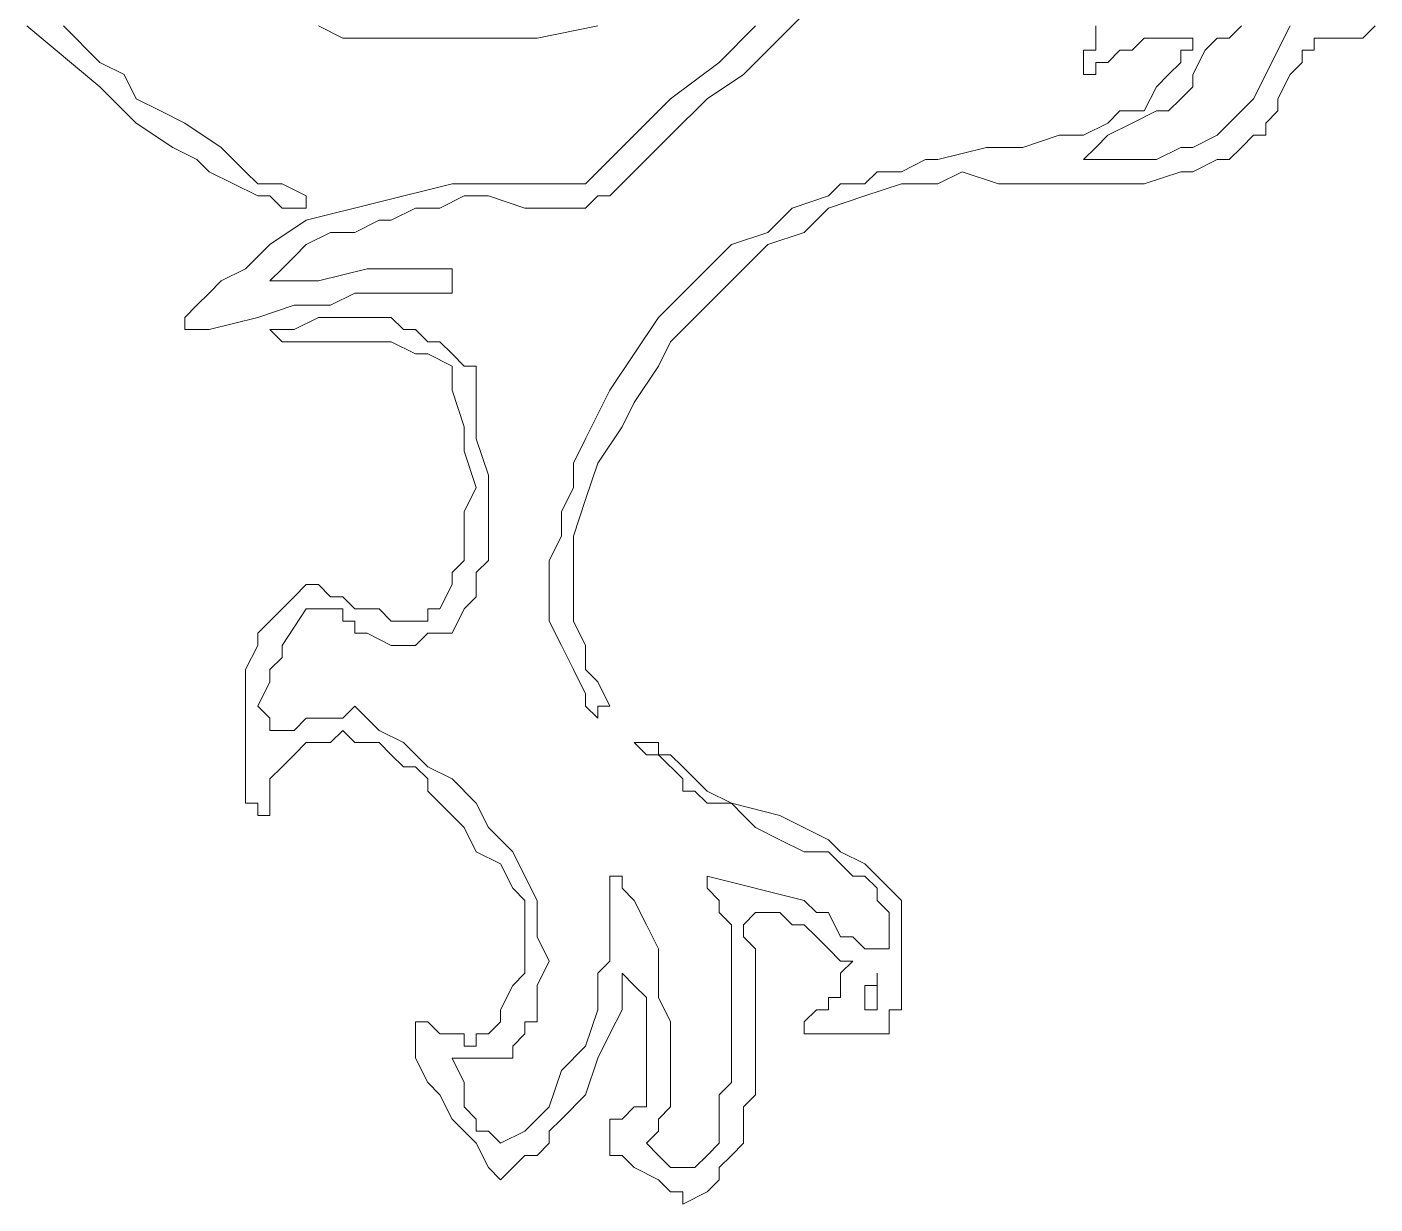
# Model space of a CAD drawing. Extents: x -66030 to 95157, y -13132 to 45879.
# Drawn here: x -13804.1 to -13370.6, y 13834.9 to 14213.5 of the extents above; entities that cross this region are included whole.
import ezdxf

# ---------------------------------------------------------------- set-up
doc = ezdxf.new("R2010")
doc.units = 0
doc.header["$LTSCALE"] = 100
doc.header["$MEASUREMENT"] = 0
doc.layers.get('0').update_dxf_attribs({"linetype": 'CONTINUOUS'})

msp = doc.modelspace()

# ---------------------------------------------------------------- linework, layer by layer
at = {"lineweight": 0}
for points in [[(-13554.16, 14217.7), (-13565.88, 14205.98), (-13573.69, 14198.17), (-13585.41, 14190.36), (-13597.13, 14178.64), (-13616.66, 14159.11), (-13620.57, 14159.11), (-13624.47, 14155.2), (-13628.38, 14155.2), (-13636.19, 14155.2), (-13644, 14155.2), (-13655.72, 14159.11), (-13663.53, 14159.11), (-13671.34, 14155.2), (-13679.16, 14155.2), (-13686.97, 14151.3), (-13690.87, 14151.3), (-13698.69, 14147.39), (-13706.5, 14147.39), (-13714.31, 14143.49), (-13718.22, 14139.58), (-13718.22, 14139.58), (-13722.12, 14135.67), (-13726.03, 14131.77), (-13722.12, 14131.77), (-13710.4, 14131.77), (-13694.78, 14135.67), (-13690.87, 14135.67), (-13683.06, 14135.67), (-13675.25, 14135.67), (-13671.34, 14135.67), (-13667.44, 14135.67), (-13667.44, 14131.77), (-13667.44, 14131.77), (-13667.44, 14131.77), (-13667.44, 14127.86), (-13667.44, 14127.86), (-13675.25, 14127.86), (-13679.16, 14127.86), (-13686.97, 14127.86), (-13698.69, 14127.86), (-13706.5, 14123.96), (-13718.22, 14123.96), (-13729.93, 14120.05), (-13745.56, 14116.14), (-13749.46, 14116.14), (-13753.37, 14116.14), (-13753.37, 14116.14), (-13753.37, 14116.14), (-13753.37, 14120.05), (-13749.46, 14123.96), (-13745.56, 14127.86), (-13741.65, 14131.77), (-13733.84, 14135.67), (-13726.03, 14143.49), (-13714.31, 14151.3), (-13714.31, 14151.3), (-13667.44, 14163.01), (-13624.47, 14163.01), (-13597.13, 14190.36), (-13581.51, 14202.07), (-13569.79, 14213.79)], [(-13792.43, 14213.79), (-13780.71, 14202.07), (-13772.9, 14198.17), (-13768.99, 14190.36), (-13761.18, 14186.45), (-13753.37, 14182.54), (-13741.65, 14174.73), (-13733.84, 14166.92), (-13729.93, 14163.01), (-13722.12, 14163.01), (-13714.31, 14159.11), (-13714.31, 14155.2), (-13714.31, 14155.2), (-13718.22, 14155.2), (-13718.22, 14155.2), (-13722.12, 14155.2), (-13726.03, 14159.11), (-13729.93, 14159.11), (-13729.93, 14159.11), (-13737.75, 14163.01), (-13745.56, 14166.92), (-13749.46, 14170.83), (-13757.28, 14174.73), (-13768.99, 14182.54), (-13780.71, 14194.26), (-13804.15, 14213.79)], [(-13620.57, 14213.79), (-13640.1, 14209.89), (-13659.63, 14209.89), (-13675.25, 14209.89), (-13683.06, 14209.89), (-13694.78, 14209.89), (-13702.59, 14209.89), (-13710.4, 14213.79)], [(-13370.58, 14213.79), (-13374.49, 14209.89), (-13378.4, 14209.89), (-13386.21, 14209.89), (-13390.11, 14209.89), (-13390.11, 14205.98), (-13394.02, 14205.98), (-13394.02, 14202.07), (-13397.93, 14198.17), (-13401.83, 14190.36), (-13401.83, 14186.45), (-13405.74, 14182.54), (-13405.74, 14178.64), (-13409.64, 14178.64), (-13409.64, 14178.64), (-13413.55, 14174.73), (-13417.46, 14170.83), (-13421.36, 14170.83), (-13429.17, 14166.92), (-13433.08, 14166.92), (-13444.8, 14163.01), (-13456.52, 14163.01), (-13468.23, 14163.01), (-13479.95, 14163.01), (-13491.67, 14163.01), (-13503.39, 14166.92), (-13511.2, 14163.01), (-13522.92, 14163.01), (-13534.64, 14159.11), (-13546.35, 14155.2), (-13554.16, 14147.39), (-13565.88, 14143.49), (-13573.69, 14135.67), (-13581.51, 14127.86), (-13589.32, 14120.05), (-13597.13, 14112.24), (-13601.04, 14104.43), (-13608.85, 14092.71), (-13612.75, 14084.9), (-13620.57, 14073.18), (-13624.47, 14061.46), (-13628.38, 14049.74), (-13628.38, 14041.93), (-13628.38, 14038.02), (-13628.38, 14030.21), (-13628.38, 14022.4), (-13624.47, 14014.59), (-13624.47, 14006.78), (-13620.57, 14002.87), (-13616.66, 13995.06), (-13620.57, 13995.06), (-13620.57, 13991.15), (-13620.57, 13991.15), (-13620.57, 13991.15), (-13624.47, 13995.06), (-13624.47, 13998.96), (-13628.38, 14006.78), (-13632.28, 14014.59), (-13636.19, 14022.4), (-13636.19, 14030.21), (-13636.19, 14038.02), (-13636.19, 14041.93), (-13632.28, 14049.74), (-13632.28, 14057.55), (-13628.38, 14065.37), (-13628.38, 14073.18), (-13624.47, 14080.99), (-13616.66, 14096.61), (-13608.85, 14108.33), (-13601.04, 14120.05), (-13593.22, 14127.86), (-13585.41, 14135.67), (-13577.6, 14143.49), (-13565.88, 14147.39), (-13558.07, 14155.2), (-13546.35, 14159.11), (-13542.45, 14163.01), (-13534.64, 14163.01), (-13530.73, 14166.92), (-13522.92, 14166.92), (-13515.11, 14170.83), (-13511.2, 14170.83), (-13495.58, 14174.73), (-13483.86, 14174.73), (-13472.14, 14178.64), (-13464.33, 14178.64), (-13456.52, 14182.54), (-13452.61, 14186.45), (-13444.8, 14186.45), (-13440.89, 14194.26), (-13436.99, 14198.17), (-13433.08, 14202.07), (-13433.08, 14205.98), (-13429.17, 14205.98), (-13429.17, 14209.89), (-13429.17, 14209.89), (-13429.17, 14209.89), (-13436.99, 14209.89), (-13444.8, 14209.89), (-13448.7, 14205.98), (-13452.61, 14205.98), (-13456.52, 14202.07), (-13460.42, 14202.07), (-13460.42, 14198.17), (-13464.33, 14198.17), (-13464.33, 14198.17), (-13464.33, 14198.17), (-13464.33, 14202.07), (-13464.33, 14202.07), (-13464.33, 14205.98), (-13460.42, 14205.98), (-13460.42, 14209.89), (-13460.42, 14209.89), (-13460.42, 14213.79)], [(-13397.93, 14213.79), (-13401.83, 14205.98), (-13405.74, 14198.17), (-13409.64, 14190.36), (-13413.55, 14186.45), (-13417.46, 14182.54), (-13421.36, 14178.64), (-13429.17, 14174.73), (-13433.08, 14174.73), (-13440.89, 14170.83), (-13444.8, 14170.83), (-13452.61, 14170.83), (-13456.52, 14170.83), (-13464.33, 14170.83), (-13460.42, 14174.73), (-13456.52, 14178.64), (-13448.7, 14182.54), (-13440.89, 14186.45), (-13436.99, 14186.45), (-13433.08, 14190.36), (-13429.17, 14194.26), (-13429.17, 14198.17), (-13425.27, 14205.98), (-13421.36, 14209.89), (-13417.46, 14209.89), (-13413.55, 14213.79)]]:
    msp.add_lwpolyline(points, dxfattribs=at)
for points in [[(-13659.63, 14104.43), (-13659.63, 14092.71), (-13659.63, 14080.99), (-13655.72, 14069.27), (-13655.72, 14057.55), (-13655.72, 14053.65), (-13655.72, 14049.74), (-13655.72, 14041.93), (-13659.63, 14038.02), (-13659.63, 14034.12), (-13659.63, 14030.21), (-13663.53, 14026.31), (-13667.44, 14018.49), (-13671.34, 14018.49), (-13675.25, 14018.49), (-13679.16, 14014.59), (-13683.06, 14014.59), (-13683.06, 14014.59), (-13686.97, 14014.59), (-13694.78, 14018.49), (-13698.69, 14018.49), (-13698.69, 14022.4), (-13702.59, 14022.4), (-13702.59, 14026.31), (-13706.5, 14026.31), (-13710.4, 14026.31), (-13710.4, 14026.31), (-13710.4, 14026.31), (-13714.31, 14026.31), (-13714.31, 14026.31), (-13722.12, 14014.59), (-13722.12, 14010.68), (-13726.03, 14006.78), (-13726.03, 14002.87), (-13729.93, 13995.06), (-13726.03, 13991.15), (-13726.03, 13987.25), (-13726.03, 13987.25), (-13722.12, 13987.25), (-13718.22, 13987.25), (-13714.31, 13991.15), (-13706.5, 13991.15), (-13702.59, 13991.15), (-13698.69, 13995.06), (-13690.87, 13987.25), (-13683.06, 13983.34), (-13675.25, 13975.53), (-13667.44, 13971.62), (-13659.63, 13963.81), (-13655.72, 13956), (-13647.91, 13948.19), (-13644, 13940.37), (-13640.1, 13932.56), (-13640.1, 13924.75), (-13640.1, 13920.84), (-13636.19, 13913.03), (-13640.1, 13905.22), (-13640.1, 13897.41), (-13640.1, 13893.5), (-13644, 13893.5), (-13644, 13889.6), (-13647.91, 13885.69), (-13647.91, 13881.79), (-13651.81, 13881.79), (-13651.81, 13881.79), (-13655.72, 13881.79), (-13655.72, 13881.79), (-13663.53, 13881.79), (-13663.53, 13881.79), (-13667.44, 13881.79), (-13663.53, 13873.97), (-13663.53, 13870.07), (-13663.53, 13866.16), (-13659.63, 13862.26), (-13659.63, 13858.35), (-13655.72, 13858.35), (-13651.81, 13854.44), (-13644, 13858.35), (-13636.19, 13866.16), (-13632.28, 13877.88), (-13624.47, 13885.69), (-13620.57, 13897.41), (-13620.57, 13909.13), (-13616.66, 13913.03), (-13616.66, 13920.84), (-13616.66, 13924.75), (-13616.66, 13928.66), (-13616.66, 13936.47), (-13616.66, 13940.37), (-13612.75, 13940.37), (-13612.75, 13936.47), (-13608.85, 13932.56), (-13608.85, 13932.56), (-13604.94, 13924.75), (-13601.04, 13916.94), (-13601.04, 13909.13), (-13601.04, 13901.32), (-13597.13, 13893.5), (-13597.13, 13885.69), (-13597.13, 13877.88), (-13597.13, 13873.97), (-13597.13, 13870.07), (-13597.13, 13866.16), (-13601.04, 13862.26), (-13601.04, 13858.35), (-13604.94, 13854.44), (-13604.94, 13854.44), (-13601.04, 13850.54), (-13601.04, 13850.54), (-13601.04, 13850.54), (-13597.13, 13846.63), (-13597.13, 13846.63), (-13593.22, 13846.63), (-13593.22, 13846.63), (-13589.32, 13846.63), (-13589.32, 13846.63), (-13585.41, 13850.54), (-13585.41, 13850.54), (-13581.51, 13854.44), (-13581.51, 13854.44), (-13581.51, 13858.35), (-13581.51, 13870.07), (-13577.6, 13873.97), (-13577.6, 13877.88), (-13577.6, 13893.5), (-13577.6, 13901.32), (-13577.6, 13909.13), (-13577.6, 13916.94), (-13577.6, 13924.75), (-13581.51, 13928.66), (-13581.51, 13932.56), (-13585.41, 13936.47), (-13585.41, 13940.37), (-13585.41, 13940.37), (-13554.16, 13932.56), (-13550.26, 13928.66), (-13546.35, 13928.66), (-13542.45, 13920.84), (-13538.54, 13920.84), (-13534.64, 13916.94), (-13534.64, 13916.94), (-13530.73, 13916.94), (-13530.73, 13916.94), (-13526.82, 13916.94), (-13526.82, 13924.75), (-13526.82, 13928.66), (-13530.73, 13932.56), (-13530.73, 13936.47), (-13534.64, 13940.37), (-13538.54, 13940.37), (-13542.45, 13944.28), (-13546.35, 13948.19), (-13554.16, 13948.19), (-13561.98, 13952.09), (-13569.79, 13956), (-13573.69, 13959.9), (-13577.6, 13963.81), (-13585.41, 13963.81), (-13589.32, 13967.72), (-13593.22, 13967.72), (-13593.22, 13971.62), (-13601.04, 13979.43), (-13604.94, 13979.43), (-13608.85, 13983.34), (-13608.85, 13983.34), (-13604.94, 13983.34), (-13601.04, 13983.34), (-13601.04, 13979.43), (-13597.13, 13979.43), (-13593.22, 13975.53), (-13593.22, 13975.53), (-13589.32, 13971.62), (-13585.41, 13967.72), (-13577.6, 13963.81), (-13561.98, 13959.9), (-13546.35, 13952.09), (-13542.45, 13948.19), (-13534.64, 13944.28), (-13530.73, 13940.37), (-13526.82, 13936.47), (-13522.92, 13932.56), (-13522.92, 13924.75), (-13522.92, 13920.84), (-13522.92, 13913.03), (-13522.92, 13909.13), (-13522.92, 13901.32), (-13522.92, 13897.41), (-13526.82, 13897.41), (-13526.82, 13893.5), (-13526.82, 13889.6), (-13530.73, 13889.6), (-13534.64, 13889.6), (-13534.64, 13889.6), (-13538.54, 13889.6), (-13542.45, 13889.6), (-13546.35, 13889.6), (-13550.26, 13889.6), (-13554.16, 13889.6), (-13554.16, 13889.6), (-13554.16, 13889.6), (-13554.16, 13893.5), (-13554.16, 13893.5), (-13550.26, 13897.41), (-13546.35, 13897.41), (-13546.35, 13901.32), (-13542.45, 13901.32), (-13542.45, 13905.22), (-13542.45, 13909.13), (-13538.54, 13913.03), (-13542.45, 13913.03), (-13546.35, 13916.94), (-13550.26, 13920.84), (-13554.16, 13924.75), (-13558.07, 13924.75), (-13561.98, 13928.66), (-13565.88, 13928.66), (-13569.79, 13928.66), (-13569.79, 13928.66), (-13573.69, 13924.75), (-13573.69, 13924.75), (-13573.69, 13920.84), (-13569.79, 13916.94), (-13569.79, 13913.03), (-13569.79, 13913.03), (-13569.79, 13909.13), (-13569.79, 13901.32), (-13569.79, 13889.6), (-13569.79, 13881.79), (-13569.79, 13870.07), (-13573.69, 13866.16), (-13573.69, 13862.26), (-13573.69, 13858.35), (-13573.69, 13854.44), (-13577.6, 13850.54), (-13581.51, 13846.63), (-13581.51, 13842.73), (-13585.41, 13838.82), (-13593.22, 13834.91), (-13593.22, 13838.82), (-13597.13, 13838.82), (-13601.04, 13842.73), (-13608.85, 13846.63), (-13612.75, 13850.54), (-13612.75, 13850.54), (-13616.66, 13850.54), (-13616.66, 13854.44), (-13616.66, 13854.44), (-13616.66, 13858.35), (-13616.66, 13862.26), (-13612.75, 13862.26), (-13608.85, 13866.16), (-13604.94, 13866.16), (-13604.94, 13870.07), (-13604.94, 13870.07), (-13604.94, 13873.97), (-13604.94, 13877.88), (-13604.94, 13881.79), (-13604.94, 13893.5), (-13604.94, 13897.41), (-13604.94, 13901.32), (-13608.85, 13905.22), (-13608.85, 13905.22), (-13612.75, 13909.13), (-13612.75, 13897.41), (-13616.66, 13889.6), (-13620.57, 13881.79), (-13624.47, 13870.07), (-13632.28, 13862.26), (-13636.19, 13858.35), (-13636.19, 13854.44), (-13640.1, 13850.54), (-13644, 13850.54), (-13647.91, 13846.63), (-13651.81, 13842.73), (-13655.72, 13846.63), (-13659.63, 13854.44), (-13663.53, 13858.35), (-13667.44, 13862.26), (-13671.34, 13870.07), (-13675.25, 13873.97), (-13679.16, 13881.79), (-13679.16, 13881.79), (-13679.16, 13885.69), (-13679.16, 13889.6), (-13679.16, 13893.5), (-13679.16, 13893.5), (-13679.16, 13893.5), (-13675.25, 13893.5), (-13675.25, 13893.5), (-13671.34, 13889.6), (-13671.34, 13889.6), (-13667.44, 13889.6), (-13667.44, 13889.6), (-13663.53, 13889.6), (-13663.53, 13885.69), (-13659.63, 13885.69), (-13659.63, 13885.69), (-13659.63, 13889.6), (-13655.72, 13889.6), (-13655.72, 13889.6), (-13655.72, 13889.6), (-13651.81, 13893.5), (-13651.81, 13897.41), (-13647.91, 13905.22), (-13644, 13909.13), (-13644, 13913.03), (-13644, 13916.94), (-13644, 13916.94), (-13644, 13924.75), (-13644, 13928.66), (-13644, 13932.56), (-13647.91, 13936.47), (-13651.81, 13944.28), (-13659.63, 13948.19), (-13663.53, 13956), (-13671.34, 13963.81), (-13675.25, 13967.72), (-13675.25, 13971.62), (-13679.16, 13975.53), (-13683.06, 13975.53), (-13686.97, 13979.43), (-13690.87, 13983.34), (-13698.69, 13983.34), (-13702.59, 13987.25), (-13706.5, 13983.34), (-13710.4, 13983.34), (-13714.31, 13983.34), (-13718.22, 13979.43), (-13718.22, 13979.43), (-13722.12, 13975.53), (-13726.03, 13971.62), (-13726.03, 13967.72), (-13726.03, 13963.81), (-13726.03, 13963.81), (-13726.03, 13963.81), (-13726.03, 13959.9), (-13729.93, 13959.9), (-13729.93, 13959.9), (-13729.93, 13963.81), (-13733.84, 13963.81), (-13733.84, 13963.81), (-13733.84, 13967.72), (-13733.84, 13975.53), (-13733.84, 13987.25), (-13733.84, 13995.06), (-13733.84, 14002.87), (-13733.84, 14006.78), (-13729.93, 14014.59), (-13729.93, 14018.49), (-13726.03, 14022.4), (-13726.03, 14022.4), (-13722.12, 14026.31), (-13718.22, 14030.21), (-13714.31, 14034.12), (-13710.4, 14034.12), (-13710.4, 14034.12), (-13706.5, 14030.21), (-13702.59, 14030.21), (-13698.69, 14026.31), (-13690.87, 14026.31), (-13686.97, 14022.4), (-13686.97, 14022.4), (-13683.06, 14022.4), (-13679.16, 14022.4), (-13675.25, 14022.4), (-13675.25, 14026.31), (-13671.34, 14026.31), (-13667.44, 14034.12), (-13667.44, 14038.02), (-13663.53, 14041.93), (-13663.53, 14045.84), (-13663.53, 14049.74), (-13663.53, 14057.55), (-13659.63, 14065.37), (-13663.53, 14077.08), (-13663.53, 14084.9), (-13667.44, 14096.61), (-13667.44, 14104.43), (-13675.25, 14108.33), (-13679.16, 14108.33), (-13686.97, 14112.24), (-13694.78, 14112.24), (-13702.59, 14112.24), (-13706.5, 14112.24), (-13714.31, 14112.24), (-13722.12, 14112.24), (-13726.03, 14116.14), (-13718.22, 14116.14), (-13710.4, 14120.05), (-13698.69, 14120.05), (-13690.87, 14120.05), (-13686.97, 14120.05), (-13683.06, 14116.14), (-13679.16, 14116.14), (-13675.25, 14112.24), (-13671.34, 14112.24), (-13667.44, 14108.33), (-13663.53, 14104.43), (-13659.63, 14104.43)], [(-13530.73, 13909.13), (-13530.73, 13909.13), (-13530.73, 13905.22), (-13530.73, 13901.32), (-13530.73, 13901.32), (-13530.73, 13897.41), (-13534.64, 13897.41), (-13534.64, 13901.32), (-13534.64, 13905.22), (-13530.73, 13905.22), (-13530.73, 13909.13)]]:
    msp.add_lwpolyline(points, close=True, dxfattribs=at)

doc.saveas('drawing.dxf')
